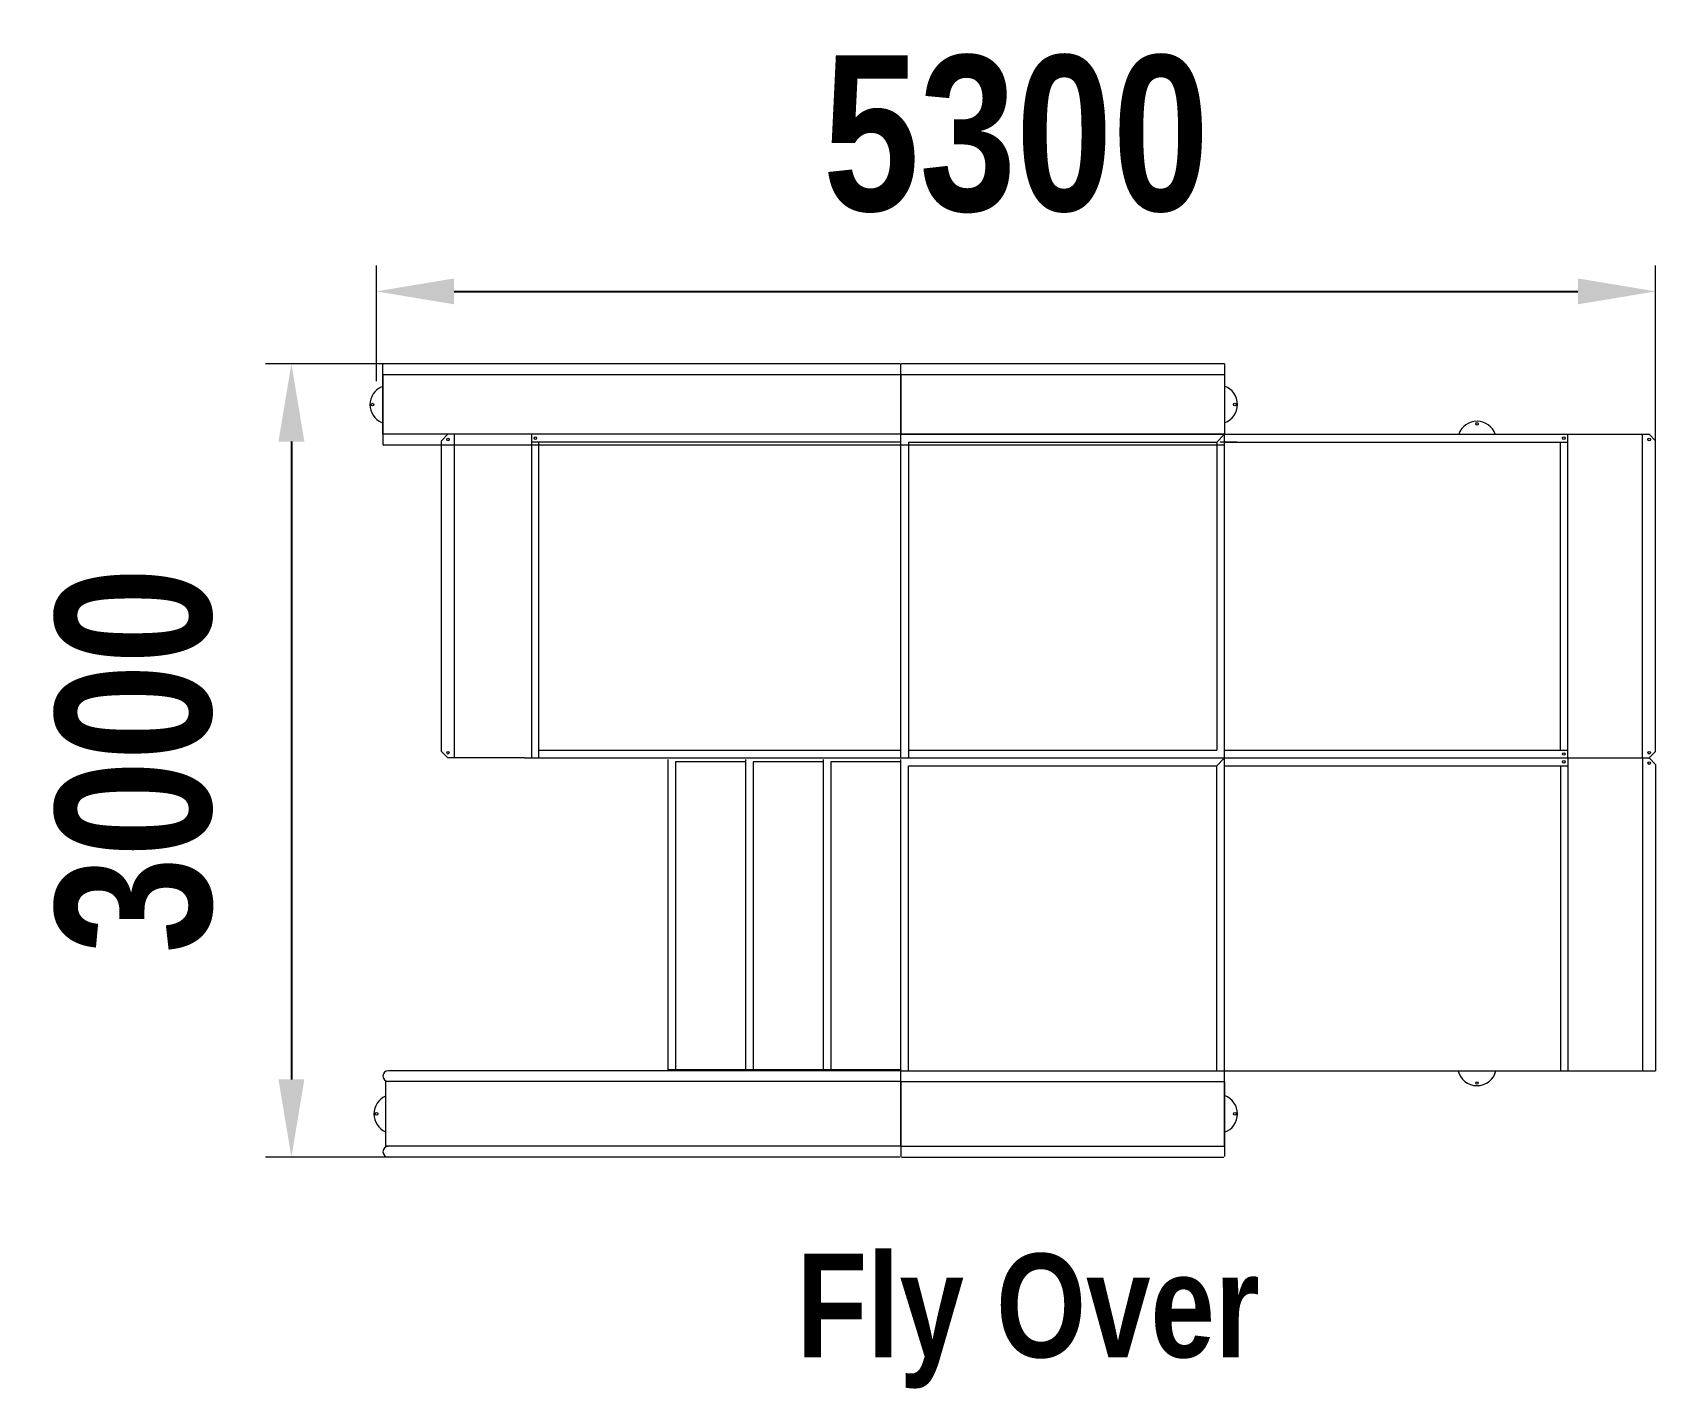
# Model space of a CAD drawing. Header units: millimetres. Extents: x 94889 to 101157, y 1003 to 6240.
import ezdxf

# ---------------------------------------------------------------- set-up
doc = ezdxf.new("R2010")
doc.units = ezdxf.units.MM
doc.layers.add('DiKom', color=7, linetype='Continuous')
doc.styles.add('style1', font='arialbd.ttf', dxfattribs={"width": 0.8})
doc.dimstyles.new('1-50', dxfattribs={"dimtxt": 600, "dimasz": 300, "dimexe": 100, "dimexo": 0, "dimgap": 300, "dimtad": 1, "dimtxsty": 'style1', "dimcen": 200, "dimclrd": 7, "dimclre": 7, "dimclrt": 7, "dimadec": 1, "dimazin": 2, "dimtfac": 1, "dimtmove": 0, "dimatfit": 2, "dimfxl": 1, "dimlwd": 25, "dimlwe": 18, "dimarcsym": 0})

# ---------------------------------------------------------------- blocks, each defined once
blk = doc.blocks.new('*D64')
at = {"layer": 'Defpoints', "color": 0, "transparency": 16777216}
for p in [(96263.8, 4960.4), (95889.5, 1896.4), (96543.9, 1896.4)]:
    blk.add_point(p, dxfattribs=at)
at = {"layer": 'DiKom', "color": 7, "lineweight": 18, "transparency": 16777216}
for p, q in [((96263.8, 4960.4), (95789.5, 4960.4)), ((96543.9, 1896.4), (95789.5, 1896.4))]:
    blk.add_line(p, q, dxfattribs=at)
at = {"layer": 'DiKom', "color": 7, "lineweight": 25, "transparency": 16777216}
blk.add_line((95889.5, 4660.4), (95889.5, 2196.4), dxfattribs=at)
at = {"layer": 'DiKom', "color": 7, "transparency": 16777216}
for points in [[(95839.5, 4660.4), (95939.5, 4660.4), (95889.5, 4960.4)], [(95839.5, 2196.4), (95939.5, 2196.4), (95889.5, 1896.4)]]:
    blk.add_solid(points, dxfattribs=at)
at = {"layer": 'DiKom', "color": 7, "transparency": 16777216, "insert": (95283.2, 3428.4), "char_height": 600, "attachment_point": 5, "rotation": 90, "style": 'style1'}
blk.add_mtext('3000', dxfattribs=at)
blk = doc.blocks.new('*D65')
at = {"layer": 'Defpoints', "color": 0, "transparency": 16777216}
for p in [(101157.1, 5240.2), (96217.8, 4893.5), (101157.1, 4237.8)]:
    blk.add_point(p, dxfattribs=at)
at = {"layer": 'DiKom', "color": 7, "lineweight": 18, "transparency": 16777216}
for p, q in [((96217.8, 4893.5), (96217.8, 5340.2)), ((101157.1, 4237.8), (101157.1, 5340.2))]:
    blk.add_line(p, q, dxfattribs=at)
at = {"layer": 'DiKom', "color": 7, "lineweight": 25, "transparency": 16777216}
blk.add_line((96517.8, 5240.2), (100857.1, 5240.2), dxfattribs=at)
at = {"layer": 'DiKom', "color": 7, "transparency": 16777216}
for points in [[(96517.8, 5290.2), (96517.8, 5190.2), (96217.8, 5240.2)], [(100857.1, 5290.2), (100857.1, 5190.2), (101157.1, 5240.2)]]:
    blk.add_solid(points, dxfattribs=at)
at = {"layer": 'DiKom', "color": 7, "transparency": 16777216, "insert": (98687.5, 5846.5), "char_height": 600, "attachment_point": 5, "style": 'style1'}
blk.add_mtext('5300', dxfattribs=at)

msp = doc.modelspace()

# ---------------------------------------------------------------- linework, layer by layer
at = {"layer": 'DiKom', "color": 7, "linetype": 'Continuous', "lineweight": 15}
for p, q in [((96242.819, 4918.423), (96242.819, 4957.423)), ((98239.819, 4960.423), (96245.819, 4960.423)), ((98242.819, 4918.423), (98242.819, 4957.423)), ((98242.819, 4918.423), (98242.819, 4957.423)), ((98242.819, 4918.423), (98242.819, 4957.423)), ((99492.819, 4960.423), (98245.819, 4960.423)), ((99492.819, 4960.423), (99492.819, 4688.423)), ((98242.819, 4918.423), (96242.819, 4918.423)), ((96242.819, 4688.423), (96242.819, 4918.423)), ((96242.819, 4918.423), (96242.819, 4688.423)), ((99492.819, 4918.423), (98242.819, 4918.423)), ((98242.819, 4918.423), (98242.819, 4688.423)), ((98242.819, 4688.423), (98242.819, 4918.423)), ((98242.819, 4918.423), (98242.819, 4688.423)), ((98242.819, 4688.423), (96242.819, 4688.423)), ((96242.819, 4688.423), (96242.819, 4649.423)), ((98239.819, 4646.423), (96245.819, 4646.423)), ((96494.061, 4688.423), (96469.061, 4663.423)), ((96469.061, 3463.423), (96469.061, 4663.423)), ((96816.403, 4688.423), (96494.061, 4688.423)), ((96816.403, 4688.423), (96494.061, 4688.423)), ((96518.88, 3438.423), (96518.88, 4688.423)), ((98242.819, 4688.423), (96816.403, 4688.423)), ((98242.819, 4688.423), (96816.403, 4688.423)), ((98242.819, 4688.423), (96816.403, 4688.423)), ((96816.403, 4688.423), (96816.403, 3438.423)), ((96844.372, 4658.423), (96816.403, 4658.423)), ((98242.819, 4658.423), (96844.372, 4658.423)), ((96844.372, 3438.423), (96844.372, 4658.423)), ((98242.819, 4688.423), (99492.819, 4688.423)), ((98242.819, 3438.423), (98242.819, 4688.423)), ((99492.819, 4688.423), (98242.819, 4688.423)), ((99489.819, 4646.423), (98245.819, 4646.423)), ((98272.819, 4658.423), (99462.819, 4658.423)), ((98272.819, 4658.423), (98272.819, 3440.349)), ((99462.819, 4658.423), (99491.941, 4687.544)), ((99462.819, 4658.423), (99462.819, 3468.423)), ((99540.277, 4658.423), (99475.362, 4658.423)), ((99492.819, 3438.423), (99492.819, 4688.423)), ((99492.819, 4688.423), (100817.836, 4688.423)), ((99492.819, 4658.423), (100789.867, 4658.423)), ((100789.867, 3468.423), (100789.867, 4658.423)), ((100789.867, 4658.423), (100817.836, 4658.423)), ((100817.836, 3438.423), (100817.836, 4688.423)), ((100817.836, 4688.423), (101132.101, 4688.423)), ((101107.282, 3438.423), (101107.282, 4688.423)), ((101132.101, 4688.423), (101157.101, 4663.423)), ((101157.101, 3463.423), (101157.101, 4663.423)), ((96494.061, 3438.423), (96469.061, 3463.423)), ((96844.372, 3468.423), (98242.819, 3468.423)), ((98272.819, 3468.423), (99462.819, 3468.423)), ((99492.819, 3468.423), (100789.867, 3468.423)), ((100789.867, 3468.423), (100817.836, 3468.423)), ((101132.101, 3438.423), (101157.101, 3463.423)), ((96789.952, 3438.423), (96494.061, 3438.423)), ((96789.952, 3438.423), (99492.819, 3438.423)), ((97342.819, 3432.423), (97342.819, 2230.423)), ((97372.819, 3423.423), (97372.819, 2233.423)), ((97642.819, 3423.423), (97372.819, 3423.423)), ((97642.819, 3432.423), (97642.819, 2233.423)), ((97672.819, 3423.423), (97672.819, 2233.423)), ((97942.819, 3423.423), (97672.819, 3423.423)), ((97942.819, 3432.423), (97942.819, 2233.423)), ((97942.819, 3432.423), (97942.819, 2230.423)), ((97972.819, 3423.423), (97972.819, 2233.423)), ((98242.819, 3423.423), (97972.819, 3423.423)), ((98242.819, 2227.423), (98242.819, 3432.423)), ((98242.819, 3423.423), (98242.819, 3432.423)), ((98272.819, 2230.423), (98272.819, 3408.423)), ((98272.819, 3408.423), (99462.819, 3408.423)), ((99462.819, 3408.423), (99491.941, 3437.544)), ((99462.819, 2230.423), (99462.819, 3408.423)), ((99492.819, 2227.423), (99492.819, 3438.423)), ((99492.819, 3438.423), (100817.836, 3438.423)), ((99492.819, 3408.423), (100789.867, 3408.423)), ((100789.867, 3408.423), (100789.867, 2230.423)), ((100789.867, 3408.423), (100817.836, 3408.423)), ((100817.836, 3438.423), (100817.836, 2230.423)), ((100817.836, 3438.423), (101132.101, 3438.423)), ((101107.282, 3438.423), (101107.282, 2230.423)), ((101132.101, 3438.423), (101157.101, 3413.423)), ((101157.101, 3413.423), (101157.101, 2230.423)), ((98239.819, 2230.423), (96263.819, 2230.423)), ((97372.819, 2233.423), (97342.819, 2233.423)), ((97642.819, 2233.423), (97372.819, 2233.423)), ((97672.819, 2233.423), (97642.819, 2233.423)), ((97942.819, 2233.423), (97672.819, 2233.423)), ((97972.819, 2233.423), (97942.819, 2233.423)), ((98242.819, 2233.423), (97972.819, 2233.423)), ((98242.819, 2233.423), (98242.819, 2227.423)), ((98242.819, 2188.423), (98242.819, 2227.423)), ((98242.819, 2188.423), (98242.819, 2227.423)), ((98242.819, 2188.423), (98242.819, 2227.423)), ((98242.819, 2188.423), (98242.819, 2227.423)), ((98245.819, 2230.423), (99489.819, 2230.423)), ((98245.819, 2230.423), (99489.819, 2230.423)), ((99492.819, 2188.423), (99492.819, 2227.423)), ((99492.819, 2188.423), (99492.819, 2227.423)), ((99492.819, 2188.423), (99492.819, 2227.423)), ((99492.819, 2188.423), (99492.819, 2227.423)), ((99495.819, 2230.423), (101157.101, 2230.423)), ((98242.819, 2188.423), (96252.819, 2188.423)), ((96252.819, 2188.423), (96252.819, 1937.423)), ((98242.819, 2188.423), (99492.819, 2188.423)), ((98242.819, 2188.423), (98242.819, 1938.423)), ((98242.819, 1938.423), (98242.819, 2188.423)), ((98242.819, 1938.423), (98242.819, 2188.423)), ((98242.819, 2188.423), (99492.819, 2188.423)), ((99492.819, 1938.423), (99492.819, 2188.423)), ((99492.819, 1938.423), (99492.819, 2188.423)), ((99492.819, 2188.423), (99492.819, 1938.423)), ((98242.819, 1938.423), (96252.819, 1938.423)), ((98239.819, 1896.423), (96263.819, 1896.423)), ((98242.819, 1938.423), (99492.819, 1938.423)), ((98242.819, 1938.423), (98242.819, 1899.423)), ((98242.819, 1938.423), (98242.819, 1899.423)), ((98245.819, 1896.423), (99489.819, 1896.423)), ((99492.819, 1938.423), (99492.819, 1899.423)), ((99492.819, 1938.423), (99492.819, 1899.423))]:
    msp.add_line(p, q, dxfattribs=at)
for centre in [(96202.819, 4802.927), (99532.819, 4803.423), (100467.724, 4728.423), (96493.97, 4668.423), (96831.403, 4673.423), (100802.836, 4673.423), (101132.192, 4668.423), (96493.97, 3458.423), (100802.836, 3453.423), (101132.192, 3458.423), (100802.836, 3423.423), (101132.192, 3418.423), (100467.724, 2182.704), (96217.819, 2063.423), (99532.819, 2063.423)]:
    msp.add_circle(centre, 5, dxfattribs=at)
for centre, radius, start, end in [((96245.819, 4957.423), 3, 90, 180), ((98239.819, 4957.423), 3, 0, 90), ((98239.819, 4957.423), 3, 0, 90), ((98245.819, 4957.423), 3, 90, 180), ((96267.819, 4802.927), 75, 113.5781785, 246.4218215), ((99467.819, 4803.423), 75, 289.4712206, 70.5287794), ((100467.724, 4663.423), 75, 19.4712206, 160.5287794), ((96245.819, 4649.423), 3, 180, 270), ((96263.819, 2209.423), 21, 90, 270), ((98239.819, 2227.423), 3, 0, 90), ((98239.819, 2227.423), 3, 0, 90), ((98245.819, 2227.423), 3, 90, 180), ((98245.819, 2227.423), 3, 90, 180), ((99489.819, 2227.423), 3, 0, 90), ((99489.819, 2227.423), 3, 0, 90), ((99495.819, 2227.423), 3, 90, 180), ((99495.819, 2227.423), 3, 90, 180), ((100467.724, 2247.704), 75, 193.3211916, 346.6788084), ((96282.819, 2063.423), 75, 113.5781785, 246.4218215), ((99467.819, 2063.423), 75, 289.4712206, 70.5287794), ((96263.819, 1917.423), 21, 90, 270)]:
    msp.add_arc(centre, radius, start, end, dxfattribs=at)

# ---------------------------------------------------------------- texts
at = {"layer": 'DiKom', "insert": (97840.454, 1523.4), "char_height": 400, "width": 2879.2195, "attachment_point": 1, "style": 'style1'}
msp.add_mtext('Fly Over', dxfattribs=at)

# ---------------------------------------------------------------- dimensions: what is measured, and where the dimension line sits
at = {"layer": 'DiKom'}
dim = msp.add_linear_dim(base=(101157.101, 5240.187), p1=(96217.819, 4893.528), p2=(101157.101, 4237.821), text='5300', dimstyle='1-50', dxfattribs=at)
dim.commit()
dim.dimension.update_dxf_attribs({"geometry": '*D65', "text_midpoint": (98687.46, 5240.187), "dimtype": 160})
dim = msp.add_linear_dim(base=(95889.503, 1896.423), p1=(96263.819, 4960.423), p2=(96543.88, 1896.423), angle=90, text='3000', dimstyle='1-50', dxfattribs=at)
dim.commit()
dim.dimension.update_dxf_attribs({"geometry": '*D64', "text_midpoint": (95283.16, 3428.423)})

doc.saveas('drawing.dxf')
